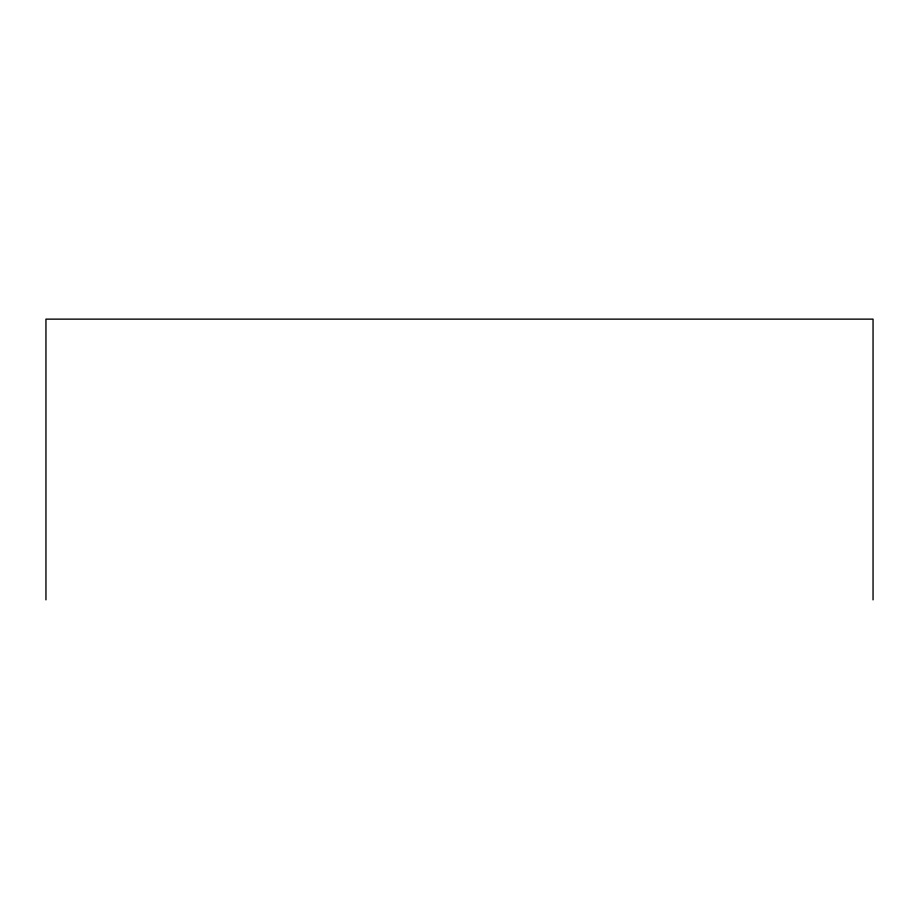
<?xml version="1.0" encoding="UTF-8"?>
<svg xmlns="http://www.w3.org/2000/svg" width="919" height="919" viewBox="0 0 919 919"><rect width="100%" height="100%" fill="white"/><g stroke="black" fill="none" stroke-linecap="round" stroke-linejoin="round"><path stroke-width="1.38" d="M873.05 599.866L873.05 319.134L45.95 319.134L45.95 599.866"/></g></svg>
